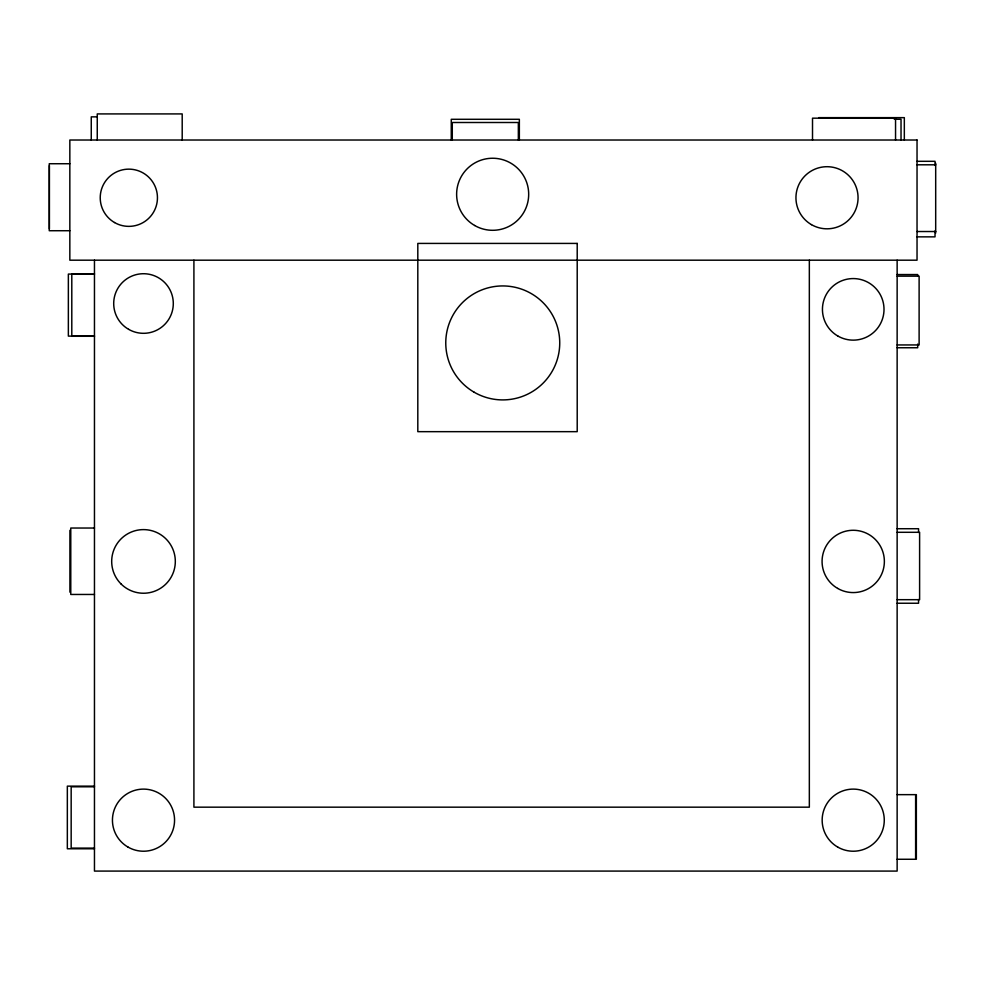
<?xml version="1.0" encoding="UTF-8"?>
<svg xmlns="http://www.w3.org/2000/svg" width="985" height="985" viewBox="0 0 985 985"><rect width="100%" height="100%" fill="white"/><g stroke="black" fill="none" stroke-linecap="round" stroke-linejoin="round"><path stroke-width="1.48" d="M96.321 116.858L91.26 116.858L91.26 140.018M818.781 117.646L904.328 117.646L904.328 140.018M894.282 119.259L901.029 119.259L901.029 140.018M917.035 161.306L935.024 161.306L935.024 165.431M69.837 163.732L49.25 163.732L49.25 230.724L69.837 230.724M917.035 164.803L935.75 164.803M917.035 231.524L935.75 231.524M917.035 236.856L935.024 236.856L935.024 230.859M94.462 273.904L71.794 273.904L71.794 336.279L94.462 336.279M94.462 274.076L68.359 274.076L68.359 336.119L94.462 336.119M897.138 274.556L917.7 274.556L917.7 275.8M897.138 276.157L919.116 276.157L919.116 344.947L897.138 344.947M897.138 347.754L917.7 347.754L917.7 344.073M94.462 528.034L70.772 528.034L70.772 594.46L94.462 594.46M897.138 528.723L918.562 528.723L918.562 532.479M897.138 532.294L919.608 532.294L919.608 599.68L897.138 599.68M897.138 603.239L918.562 603.239L918.562 599.496M94.462 786.141L67.337 786.141L67.337 848.774L94.462 848.774M94.462 786.793L71.166 786.793L71.166 848.11L94.462 848.11M897.138 794.649L916.346 794.649L916.346 859.265L897.138 859.265M935.688 163.251L935.688 233.076M915.619 795.511L915.619 858.415M897.138 260.188L897.138 871.085L94.462 871.085L94.462 260.188M895.55 140.018L895.55 118.175L812.514 118.175L812.514 140.018M809.338 260.188L809.338 807.171L193.91 807.171L193.91 260.188M519.354 140.018L519.354 119.296L451.265 119.296L451.265 140.018M518.344 140.018L518.344 122.497L452.275 122.497L452.275 140.018M182.2 140.018L182.2 113.915L97.256 113.915L97.256 140.018M69.91 530.324L69.91 592.17M49.41 165.578L49.41 228.877M917.035 140.018L69.837 140.018L69.837 260.188L917.035 260.188L917.035 140.018M577.21 243.418L417.812 243.418L417.812 431.664L577.21 431.664L577.21 243.418M837.829 336.02A30.794 30.794 0 0 0 884.013 309.364A30.794 30.794 0 0 0 837.829 282.695A30.794 30.794 0 0 0 837.829 336.02M837.644 588.402A31.151 31.151 0 0 0 884.37 561.425A31.151 31.151 0 0 0 837.644 534.449A31.151 31.151 0 0 0 837.644 588.402M837.693 847.063A31.052 31.052 0 0 0 884.271 820.173A31.052 31.052 0 0 0 837.693 793.27A31.052 31.052 0 0 0 837.693 847.063M128.604 329.322A29.796 29.796 0 0 0 173.298 303.515A29.796 29.796 0 0 0 128.604 277.708A29.796 29.796 0 0 0 128.604 329.322M121.007 583.92A31.816 31.816 0 0 0 174.234 569.662A31.816 31.816 0 0 0 135.265 530.693A31.816 31.816 0 0 0 121.007 583.92M127.976 847.063A31.052 31.052 0 0 0 174.554 820.173A31.052 31.052 0 0 0 127.976 793.27A31.052 31.052 0 0 0 127.976 847.063M114.531 222.536A28.614 28.614 0 0 0 157.452 197.763A28.614 28.614 0 0 0 114.531 172.978A28.614 28.614 0 0 0 114.531 222.536M811.48 224.654A31.052 31.052 0 0 0 858.058 197.763A31.052 31.052 0 0 0 811.48 170.861A31.052 31.052 0 0 0 811.48 224.654M474.635 225.479A36.039 36.039 0 0 0 528.686 194.279A36.039 36.039 0 0 0 474.635 163.067A36.039 36.039 0 0 0 474.635 225.479M474.253 392.276A56.995 56.995 0 0 0 559.739 342.915A56.995 56.995 0 0 0 474.253 293.567A56.995 56.995 0 0 0 474.253 392.276"/></g></svg>
